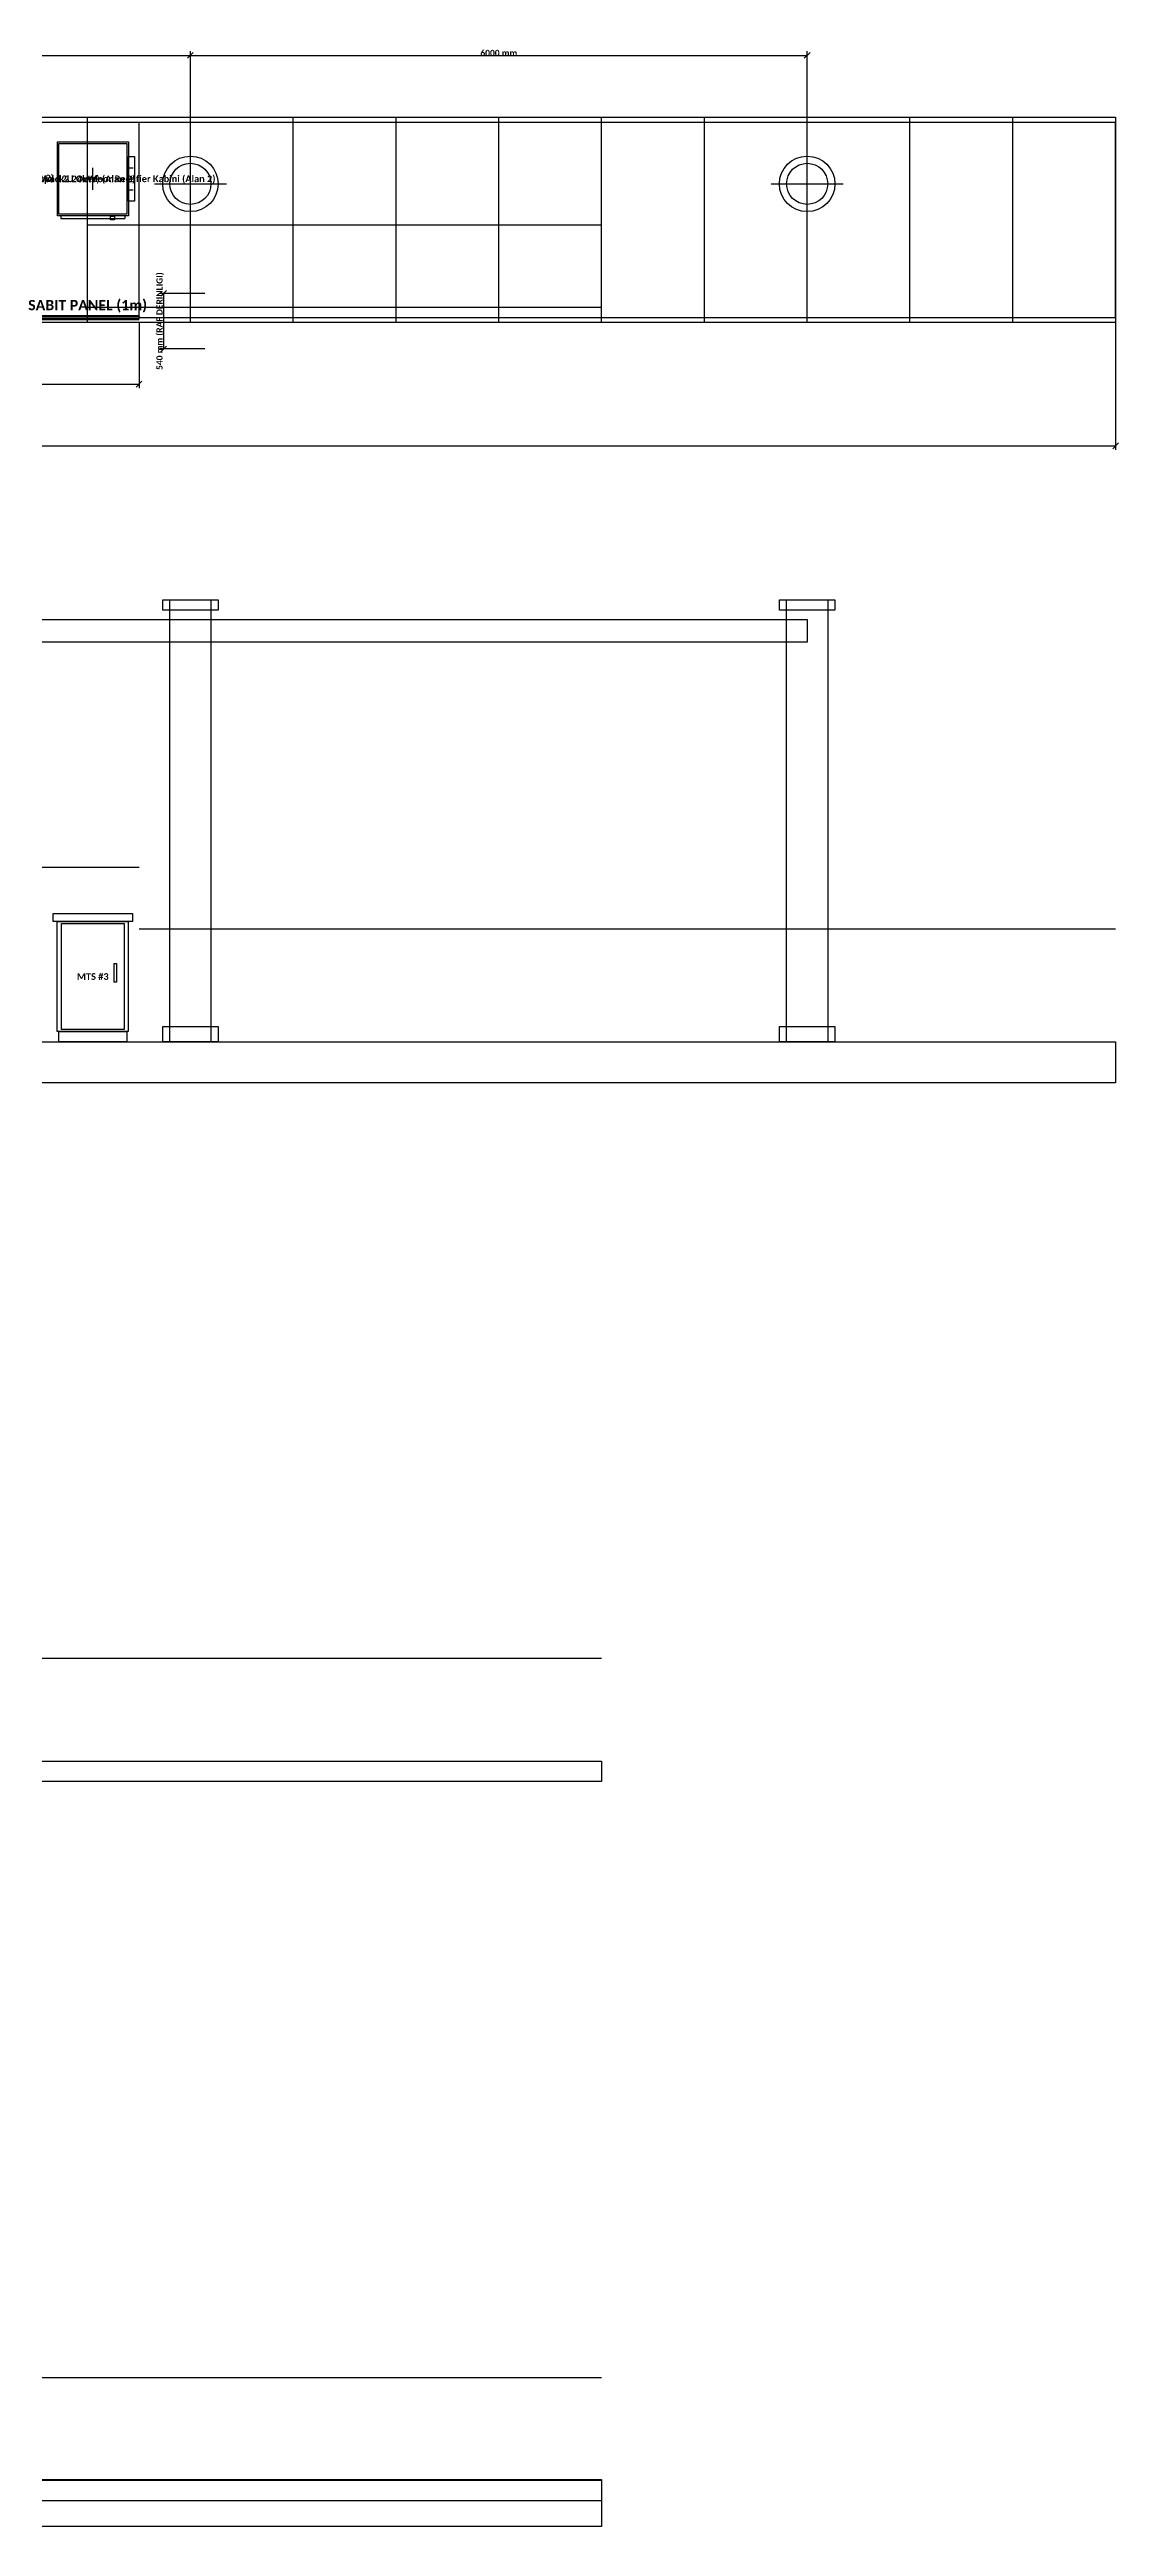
# Model space of a CAD drawing. Header units: metres. Extents: x -17.3 to 15, y -21.4 to 26.3.
# Drawn here: x 4.63 to 15.03, y -21.45 to 2.66 of the extents above; entities that cross this region are included whole.
import ezdxf
from ezdxf.enums import TextEntityAlignment as Align

# ---------------------------------------------------------------- set-up
doc = ezdxf.new("R2010")
doc.units = ezdxf.units.M
doc.linetypes.add('DASHED', pattern=[10, 5, -5])
for name, color, linetype in [('EKP_RECTIFIER_ELTEK_20U', 3, 'CONTINUOUS'), ('EKP_RECTIFIER_MTS9304A', 94, 'CONTINUOUS'), ('KORKULUK_KAPI', 4, 'CONTINUOUS'), ('MONTAJ_BORULARI', 2, 'CONTINUOUS'), ('OLCULER', 1, 'CONTINUOUS'), ('YURUYUS_KORIDORU', 3, 'DASHED'), ('ZEMIN_PLATFORM', 8, 'CONTINUOUS')]:
    doc.layers.add(name, color=color, linetype=linetype)
doc.styles.get("Standard").update_dxf_attribs({"font": 'calibrib.ttf'})

msp = doc.modelspace()

# ---------------------------------------------------------------- linework, layer by layer
at = {"layer": 'EKP_RECTIFIER_MTS9304A'}
for p, q in [((5.051, 1.291), (5.051, 1.507)), ((5.408, 1.507), (5.444, 1.507)), ((4.947, 1.399), (5.154, 1.399)), ((5.408, 1.399), (5.444, 1.399)), ((5.408, 1.291), (5.444, 1.291)), ((4.74, 1.039), (4.74, 1.014)), ((4.74, 1.014), (5.361, 1.014)), ((5.361, 1.039), (5.361, 1.014))]:
    msp.add_line(p, q, dxfattribs=at)
for points in [[(4.706, 1.039), (4.706, 1.759), (5.396, 1.759), (5.396, 1.039)], [(4.721, 1.054), (4.721, 1.744), (5.381, 1.744), (5.381, 1.054)], [(5.396, 1.183), (5.396, 1.615), (5.456, 1.615), (5.456, 1.183)], [(5.223, 1.001), (5.223, 1.037), (5.263, 1.037), (5.263, 1.001)], [(4.665, -5.83), (4.665, -5.75), (5.435, -5.75), (5.435, -5.83)], [(4.705, -6.9), (4.705, -5.83), (5.395, -5.83), (5.395, -6.9)], [(4.746, -6.88), (4.746, -5.85), (5.354, -5.85), (5.354, -6.88)], [(5.257, -6.419), (5.257, -6.239), (5.282, -6.239), (5.282, -6.419)], [(4.72, -7), (4.72, -6.9), (5.38, -6.9), (5.38, -7)]]:
    msp.add_lwpolyline(points, close=True, dxfattribs=at)
at = {"layer": 'KORKULUK_KAPI'}
for p, q in [((-5.5, 1.95), (5.5, 1.95)), ((5.5, 1.95), (15, 1.95)), ((5.5, 0.05), (5.5, 1.95)), ((15, 0.05), (15, 1.95)), ((-5.5, 0.07), (5.5, 0.07)), ((-5.5, 0.03), (5.5, 0.03)), ((5.5, 0.05), (15, 0.05)), ((-5.5, -5.3), (5.5, -5.3)), ((5.5, -5.9), (15, -5.9)), ((-10, -13), (10, -13)), ((-10, -20), (10, -20))]:
    msp.add_line(p, q, dxfattribs=at)
msp.add_lwpolyline([(4.5, 0.04), (4.5, 0.06), (5.5, 0.06), (5.5, 0.04)], close=True, dxfattribs=at)
at = {"layer": 'MONTAJ_BORULARI'}
for p, q in [((6, 1), (6, 1.7)), ((12, 1), (12, 1.7)), ((5.65, 1.35), (6.35, 1.35)), ((11.65, 1.35), (12.35, 1.35))]:
    msp.add_line(p, q, dxfattribs=at)
for points in [[(-12, -3.11), (-12, -2.89), (12, -2.89), (12, -3.11)], [(5.73, -2.8), (5.73, -2.7), (6.27, -2.7), (6.27, -2.8)], [(5.8, -7), (5.8, -2.7), (6.2, -2.7), (6.2, -7)], [(11.73, -2.8), (11.73, -2.7), (12.27, -2.7), (12.27, -2.8)], [(11.8, -7), (11.8, -2.7), (12.2, -2.7), (12.2, -7)], [(5.73, -7), (5.73, -6.85), (6.27, -6.85), (6.27, -7)], [(11.73, -7), (11.73, -6.85), (12.27, -6.85), (12.27, -7)], [(-10, -21.45), (-10, -20.993), (10, -20.993), (10, -21.45)]]:
    msp.add_lwpolyline(points, close=True, dxfattribs=at)
for centre, radius in [((6, 1.35), 0.27), ((6, 1.35), 0.2), ((12, 1.35), 0.27), ((12, 1.35), 0.2)]:
    msp.add_circle(centre, radius, dxfattribs=at)
at = {"layer": 'OLCULER'}
for p, q in [((0, 2.6), (6, 2.6)), ((5.972, 2.572), (6.028, 2.628)), ((5.972, 2.572), (6.028, 2.628)), ((6, 2), (6, 2.64)), ((6, 2), (6, 2.64)), ((6, 2.6), (12, 2.6)), ((11.972, 2.572), (12.028, 2.628)), ((12, 2), (12, 2.64)), ((6.141, 0.284), (5.7, 0.284)), ((5.713, 0.256), (5.768, 0.311)), ((5.74, -0.257), (5.74, 0.284)), ((5.5, 0), (5.5, -0.64)), ((15, 0), (15, -1.24)), ((5.713, -0.284), (5.768, -0.229)), ((6.141, -0.257), (5.7, -0.257)), ((-5.5, -0.6), (5.5, -0.6)), ((5.472, -0.628), (5.528, -0.572)), ((-15, -1.2), (15, -1.2)), ((14.972, -1.228), (15.028, -1.172))]:
    msp.add_line(p, q, dxfattribs=at)
at = {"layer": 'YURUYUS_KORIDORU'}
for p, q in [((-15, 0.95), (15, 0.95)), ((-15, 0.15), (15, 0.15))]:
    msp.add_line(p, q, dxfattribs=at)
at = {"layer": 'ZEMIN_PLATFORM'}
for p, q in [((5, 0), (5, 2)), ((6, 0), (6, 2)), ((7, 0), (7, 2)), ((8, 0), (8, 2)), ((9, 0), (9, 2)), ((10, 0), (10, 2)), ((11, 0), (11, 2)), ((12, 0), (12, 2)), ((13, 0), (13, 2)), ((14, 0), (14, 2)), ((-15, -7), (15, -7))]:
    msp.add_line(p, q, dxfattribs=at)
for points in [[(-15, 0), (-15, 2), (15, 2), (15, 0)], [(-15, -7.4), (-15, -7), (15, -7), (15, -7.4)], [(-10, -14.2), (-10, -14), (10, -14), (10, -14.2)], [(-10, -21.2), (-10, -21), (10, -21), (10, -21.2)]]:
    msp.add_lwpolyline(points, close=True, dxfattribs=at)

# ---------------------------------------------------------------- texts
at = {"layer": 'EKP_RECTIFIER_ELTEK_20U'}
for p in [(3.403, 1.407), (4.194, 1.398)]:
    msp.add_text('20U Outdoor DC Guc Kaynagi (Eltek Flatpack2 24kW) (Alan 2)', height=0.065, dxfattribs=at).set_placement(p, align=Align.MIDDLE_CENTER)
at = {"layer": 'EKP_RECTIFIER_MTS9304A'}
for s, p in [('MTS9304A-HX10AX 12U Outdoor Rectifier Kabini (Alan 2)', (5.051, 1.399)), ('MTS #3', (5.05, -6.365))]:
    msp.add_text(s, height=0.065, dxfattribs=at).set_placement(p, align=Align.MIDDLE_CENTER)
at = {"layer": 'KORKULUK_KAPI'}
msp.add_text('SABIT PANEL (1m)', height=0.1, dxfattribs=at).set_placement((5, 0.12), align=Align.CENTER)
at = {"layer": 'OLCULER'}
msp.add_text('6000 mm', height=0.06, dxfattribs=at).set_placement((9, 2.624), align=Align.MIDDLE_CENTER)
msp.add_text('540 mm (RAF DERINLIGI)', height=0.06, rotation=90, dxfattribs=at).set_placement((5.699, 0.014), align=Align.MIDDLE_CENTER)

doc.saveas('drawing.dxf')
